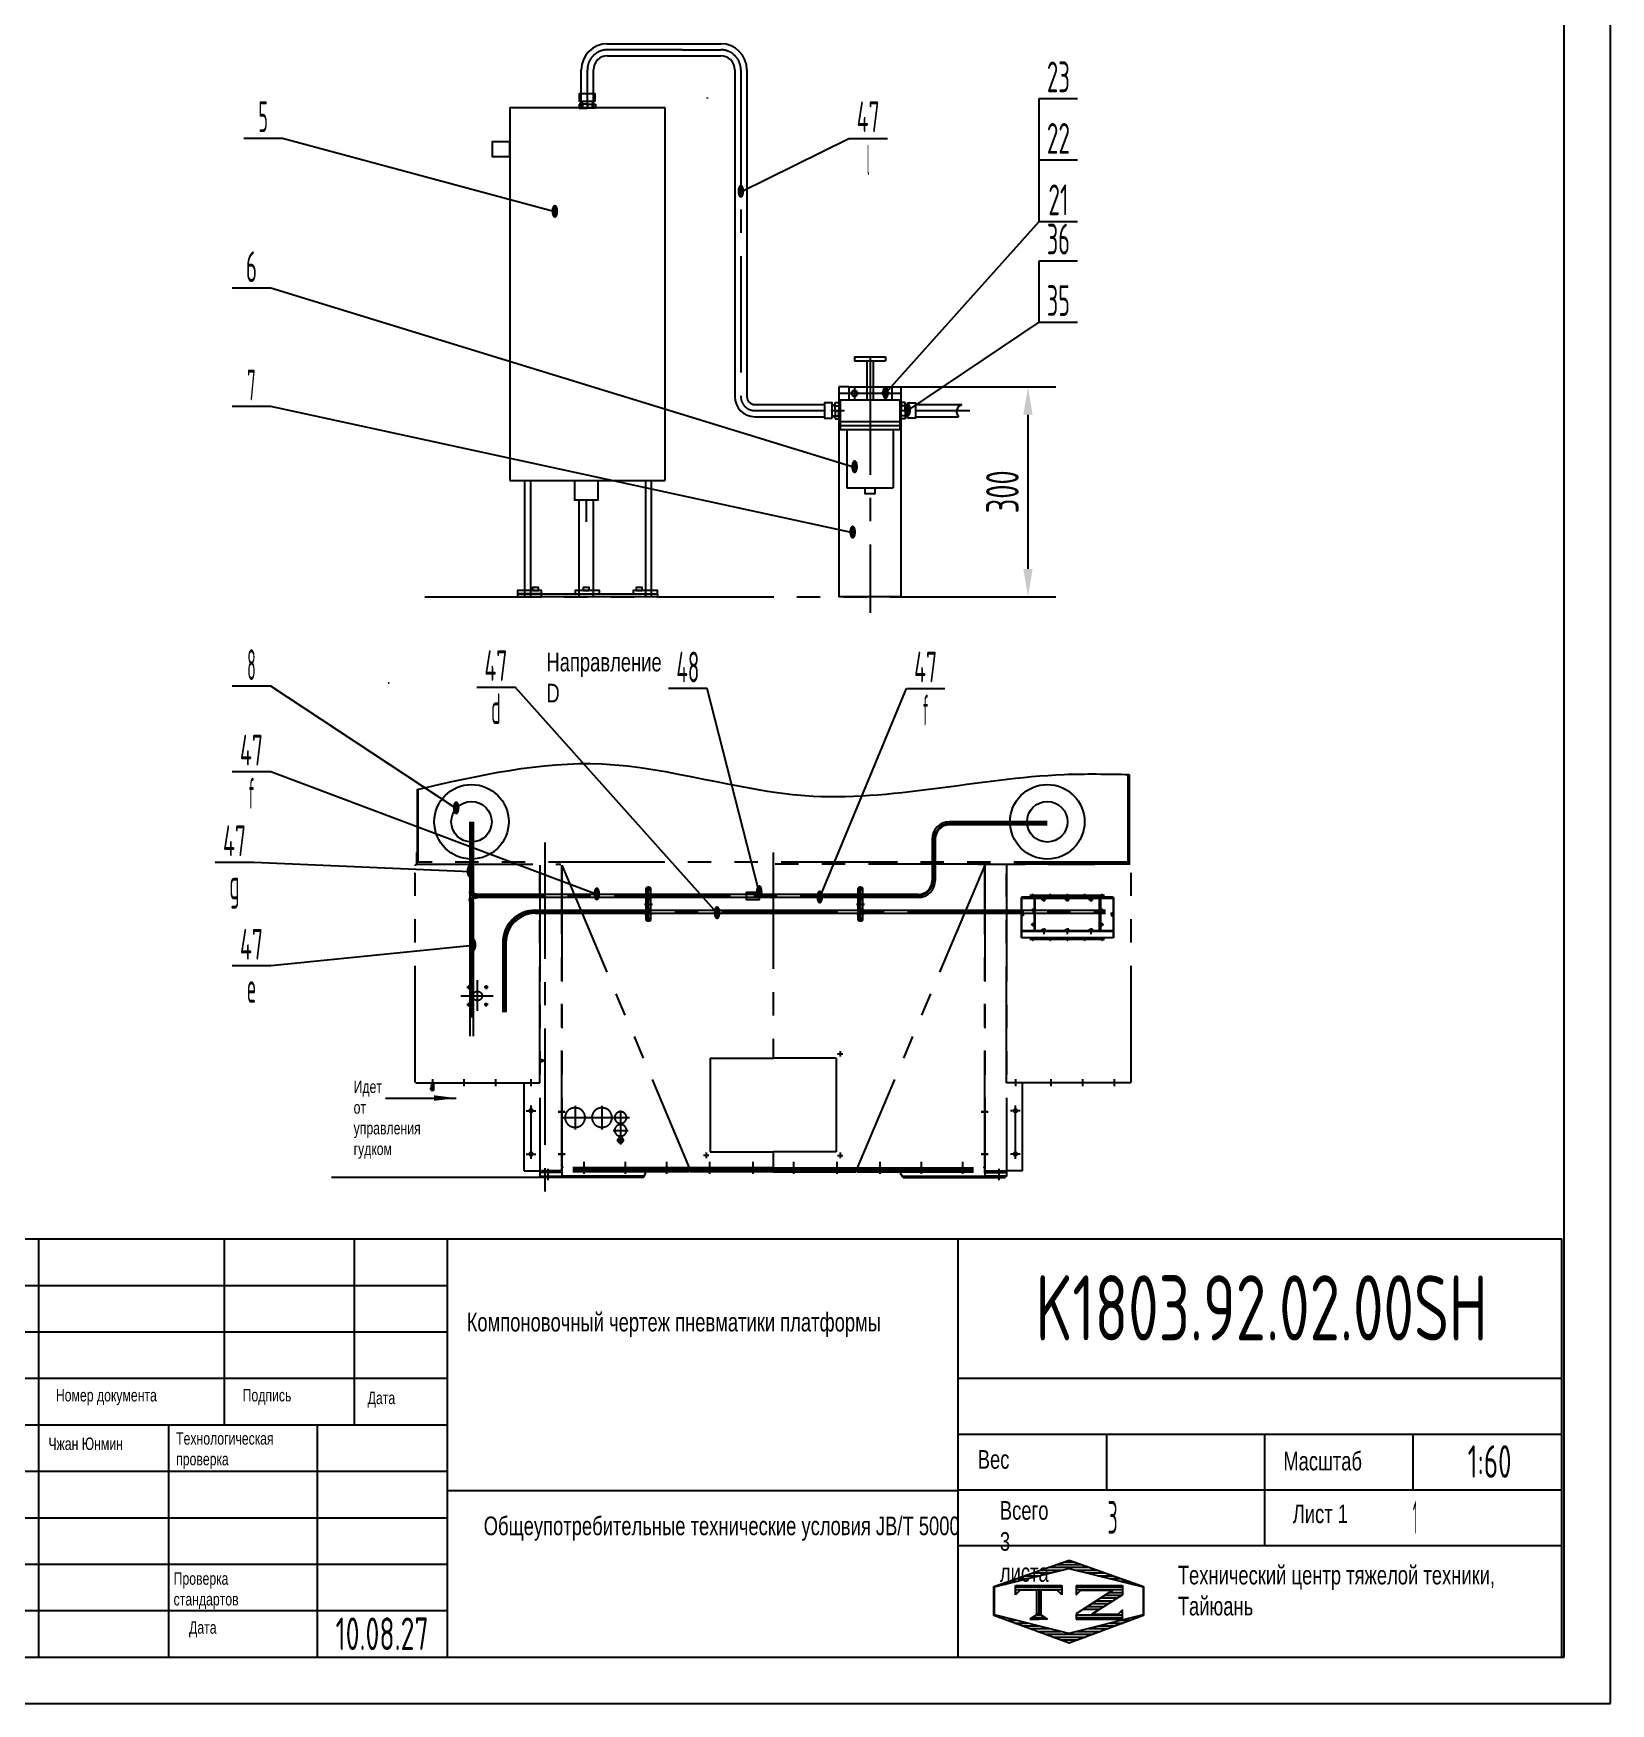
# Model space of a CAD drawing. Header units: millimetres. Extents: x 0 to 25200, y 0 to 17820.
# Drawn here: x 15032 to 25200, y 0 to 10763 of the extents above; entities that cross this region are included whole.
import ezdxf
from ezdxf.enums import TextEntityAlignment as Align

# ---------------------------------------------------------------- set-up
doc = ezdxf.new("R2010")
doc.units = ezdxf.units.MM
doc.header["$LTSCALE"] = 600
for name, pattern in [('F', [0.75, 0.5, -0.25]), ('G', [2, 1.25, -0.25, 0.25, -0.25]), ('K', [2.5, 1.25, -0.25, 0.25, -0.25, 0.25, -0.25])]:
    doc.linetypes.add(name, pattern=pattern)
for name, color, linetype in [('01', 7, 'Continuous'), ('02', 1, 'Continuous'), ('04', 2, 'F'), ('05', 4, 'G'), ('07', 6, 'K'), ('08', 1, 'Continuous'), ('11', 3, 'Continuous'), ('THICK', 7, 'Continuous')]:
    doc.layers.add(name, color=color, linetype=linetype)
doc.styles.get("Standard").update_dxf_attribs({"font": 'isocp', "width": 0.707, "bigfont": 'intecad.shx'})
doc.dimstyles.new('INTE', dxfattribs={"dimscale": 60, "dimtxt": 3.5, "dimasz": 3, "dimexe": 3, "dimexo": 0, "dimgap": 1, "dimtad": 1, "dimdsep": 46, "dimtxsty": 'Standard', "dimcen": 0, "dimclrd": 1, "dimclre": 1, "dimclrt": 3, "dimadec": 0, "dimazin": 0, "dimtfac": 1, "dimtmove": 0, "dimatfit": 0, "dimfxl": 1, "dimarcsym": 0})

# ---------------------------------------------------------------- blocks, each defined once
blk = doc.blocks.new('*U530')
at = {"layer": '01'}
for p, q in [((-11, 0), (-11, 10)), ((-11, 10), (0, 10)), ((-11, 6), (0, 6)), ((0, 10), (0, 0)), ((0, -10), (0, 0)), ((-11, 0), (-11, -10)), ((-11, -6), (0, -6)), ((-11, -10), (0, -10))]:
    blk.add_line(p, q, dxfattribs=at)
at = {"layer": '05'}
blk.add_line((-12, 0), (1, 0), dxfattribs=at)
blk = doc.blocks.new('*D548')
at = {"layer": '08', "color": 1, "lineweight": -2}
for p, q in [((20626, 8486), (21624, 8486)), ((21444, 8306), (21444, 7312)), ((20626, 7132), (21624, 7132))]:
    blk.add_line(p, q, dxfattribs=at)
at = {"layer": '08', "color": 1}
for points in [[(21414, 8306), (21474, 8306), (21444, 8486)], [(21414, 7312), (21474, 7312), (21444, 7132)]]:
    blk.add_solid(points, dxfattribs=at)
at = {"layer": 'Defpoints', "color": 0}
for p in [(20626, 8486), (20626, 7132), (21444, 7132)]:
    blk.add_point(p, dxfattribs=at)
at = {"layer": '08', "color": 3, "insert": (21279, 7809), "char_height": 210, "attachment_point": 5, "rotation": 90}
blk.add_mtext('300', dxfattribs=at)
blk = doc.blocks.new('*U589')
at = {"layer": '01'}
for points in [[(415, 5), (415, 292)], [(25, 5), (415, 5)]]:
    blk.add_lwpolyline(points, dxfattribs=at)
at = {"layer": '02'}
for points in [[(420, 0), (420, 297)], [(0, 0), (420, 0)]]:
    blk.add_lwpolyline(points, dxfattribs=at)
blk = doc.blocks.new('*X593')
at = {"color": 0}
for p, q in [((127.06, 7.8), (132.06, 7.8)), ((127.06, 7.5), (132.06, 7.5)), ((127.06, 7.2), (127.32, 7.2)), ((130.62, 7.2), (132.06, 7.2)), ((127.84, 5.4), (129.64, 5.4)), ((128.3, 5.7), (130.1, 5.7)), ((128.77, 6), (130.57, 6)), ((129.23, 6.3), (131.04, 6.3)), ((129.7, 6.6), (131.51, 6.6)), ((130.16, 6.9), (131.98, 6.9))]:
    blk.add_line(p, q, dxfattribs=at)
blk = doc.blocks.new('*X594')
at = {"color": 0}
for p, q in [((127.06, 4.8), (132.06, 4.8)), ((127.06, 4.5), (132.06, 4.5)), ((131.84, 5.1), (132.06, 5.1))]:
    blk.add_line(p, q, dxfattribs=at)
blk = doc.blocks.new('*X592')
at = {"color": 0}
for p, q in [((122.34, 4.5), (123.72, 4.5)), ((122.82, 4.8), (123.24, 4.8))]:
    blk.add_line(p, q, dxfattribs=at)
blk = doc.blocks.new('*X591')
at = {"color": 0}
for p, q in [((120.53, 7.8), (125.53, 7.8)), ((120.53, 7.5), (125.53, 7.5)), ((120.53, 7.2), (120.79, 7.2)), ((125.27, 7.2), (125.53, 7.2))]:
    blk.add_line(p, q, dxfattribs=at)
blk = doc.blocks.new('*X590')
at = {"color": 0}
for p, q in [((121.52, 9), (123.12, 9)), ((122.38, 9.3), (124.32, 9.3)), ((123.24, 9.6), (125.52, 9.6)), ((124.1, 9.9), (128.52, 9.9)), ((124.97, 10.2), (127.67, 10.2)), ((125.83, 10.5), (126.82, 10.5)), ((127.02, 9.6), (129.37, 9.6)), ((128.22, 9.3), (130.22, 9.3)), ((129.42, 9), (131.07, 9)), ((118.22, 7.8), (118.32, 7.8)), ((118.22, 7.5), (118.27, 7.5)), ((118.22, 7.2), (118.27, 7.2)), ((118.94, 8.1), (119.52, 8.1)), ((119.8, 8.4), (120.72, 8.4)), ((120.66, 8.7), (121.92, 8.7)), ((130.62, 8.7), (131.92, 8.7)), ((131.82, 8.4), (132.77, 8.4)), ((133.02, 8.1), (133.62, 8.1)), ((134.22, 7.8), (134.32, 7.8)), ((134.27, 7.5), (134.32, 7.5)), ((134.27, 7.2), (134.32, 7.2)), ((118.22, 6.9), (118.27, 6.9)), ((118.22, 6.6), (118.27, 6.6)), ((118.22, 6.3), (118.27, 6.3)), ((118.22, 6), (118.27, 6)), ((118.22, 5.7), (118.27, 5.7)), ((118.22, 5.4), (118.27, 5.4)), ((134.27, 6.9), (134.32, 6.9)), ((134.27, 6.6), (134.32, 6.6)), ((134.27, 6.3), (134.32, 6.3)), ((134.27, 6), (134.32, 6)), ((134.27, 5.7), (134.32, 5.7)), ((134.27, 5.4), (134.32, 5.4)), ((118.22, 5.1), (118.27, 5.1)), ((118.22, 4.8), (118.27, 4.8)), ((118.79, 4.5), (119.42, 4.5)), ((119.61, 4.2), (120.62, 4.2)), ((120.43, 3.9), (121.82, 3.9)), ((121.26, 3.6), (123.02, 3.6)), ((129.52, 3.6), (131.32, 3.6)), ((130.72, 3.9), (132.14, 3.9)), ((131.92, 4.2), (132.95, 4.2)), ((133.12, 4.5), (133.76, 4.5)), ((134.27, 5.1), (134.32, 5.1)), ((134.27, 4.8), (134.32, 4.8)), ((122.08, 3.3), (124.22, 3.3)), ((122.91, 3), (125.42, 3)), ((123.73, 2.7), (128.89, 2.7)), ((124.55, 2.4), (128.07, 2.4)), ((125.38, 2.1), (127.26, 2.1)), ((126.2, 1.8), (126.45, 1.8)), ((127.12, 3), (129.7, 3)), ((128.32, 3.3), (130.51, 3.3))]:
    blk.add_line(p, q, dxfattribs=at)

msp = doc.modelspace()

# ---------------------------------------------------------------- linework, layer by layer
for p, q in [((18640.61, 10325.122), (18640.52, 10310.15)), ((20181.85, 8294.373), (20196.822, 8294.462)), ((20669.282, 8294.373), (20654.31, 8294.462))]:
    msp.add_line(p, q)
at = {"layer": '01'}
for p, q in [((18732.781, 10696.758), (19216.996, 10696.57)), ((18732.781, 10618.261), (19216.996, 10618.074)), ((18103.532, 10286.545), (18103.532, 7881.709)), ((18103.532, 10286.545), (19103.532, 10286.545)), ((18550.624, 10307.006), (18550.624, 10281.406)), ((18603.344, 10307.006), (18550.624, 10307.006)), ((18550.624, 10281.406), (18603.344, 10281.406)), ((18566.223, 10325.122), (18566.223, 10307.006)), ((18571.344, 10307.006), (18571.344, 10281.406)), ((18603.344, 10307.006), (18656.064, 10307.006)), ((18656.064, 10281.406), (18603.344, 10281.406)), ((18635.344, 10307.006), (18635.344, 10281.406)), ((18656.064, 10307.006), (18656.064, 10281.406)), ((19103.532, 10286.545), (19103.532, 7881.709)), ((20325.566, 8679.639), (20525.566, 8679.639)), ((20325.566, 8679.639), (20325.566, 8653.839)), ((20325.566, 8653.839), (20525.566, 8653.839)), ((20405.566, 8653.839), (20405.566, 8401.9)), ((20425.566, 8653.839), (20425.566, 8401.9)), ((20445.566, 8653.839), (20445.566, 8401.9)), ((20525.566, 8679.639), (20525.566, 8653.839)), ((20225.566, 8485.899), (20225.566, 7131.639)), ((20289.539, 8485.899), (20225.566, 8485.899)), ((20233.566, 8401.9), (20617.566, 8401.9)), ((20233.566, 8401.9), (20233.566, 8209.778)), ((20289.539, 8485.899), (20566.391, 8485.899)), ((20289.539, 8485.899), (20289.539, 8401.9)), ((20566.391, 8485.899), (20625.566, 8485.899)), ((20566.391, 8485.899), (20566.391, 8401.9)), ((20617.566, 8401.9), (20617.566, 8209.778)), ((20625.566, 7131.639), (20625.566, 8485.899)), ((20261.257, 8331.639), (20173.614, 8331.639)), ((20181.85, 8368.759), (20199.966, 8368.759)), ((20199.966, 8331.639), (20199.966, 8384.359)), ((20199.966, 8384.359), (20225.566, 8384.359)), ((20199.966, 8363.639), (20225.566, 8363.639)), ((20199.966, 8331.639), (20199.966, 8278.919)), ((20199.966, 8299.639), (20225.566, 8299.639)), ((20225.566, 8384.359), (20225.566, 8331.639)), ((20225.566, 8278.919), (20225.566, 8331.639)), ((20651.166, 8384.359), (20625.566, 8384.359)), ((20625.566, 8384.359), (20625.566, 8331.639)), ((20651.166, 8363.639), (20625.566, 8363.639)), ((20625.566, 8278.919), (20625.566, 8331.639)), ((20651.166, 8299.639), (20625.566, 8299.639)), ((20651.166, 8331.639), (20651.166, 8384.359)), ((20669.282, 8368.759), (20651.166, 8368.759)), ((20651.166, 8331.639), (20651.166, 8278.919)), ((20199.966, 8278.919), (20225.566, 8278.919)), ((20233.566, 8261.377), (20617.566, 8261.377)), ((20233.566, 8235.577), (20617.566, 8235.577)), ((20233.566, 8209.778), (20617.566, 8209.778)), ((20276.417, 8209.778), (20276.417, 7834.75)), ((20574.714, 8209.778), (20574.714, 7834.75)), ((20651.166, 8278.919), (20625.566, 8278.919)), ((18103.532, 7881.709), (19103.532, 7881.709)), ((18198.376, 7881.709), (18198.376, 7131.639)), ((18235.825, 7881.709), (18235.825, 7131.639)), ((18977.334, 7881.709), (18977.334, 7131.639)), ((19014.783, 7881.709), (19014.783, 7131.639)), ((18549.295, 7755.749), (18549.295, 7131.639)), ((18640.143, 7755.749), (18640.143, 7131.639)), ((20276.417, 7834.75), (20574.714, 7834.75)), ((18152.027, 7152.541), (19055.293, 7152.541)), ((19055.293, 7131.639), (18152.027, 7131.639)), ((19055.293, 7152.541), (19055.293, 7131.639)), ((20625.566, 7131.639), (20225.566, 7131.639)), ((17846.496, 5682.581), (17846.496, 5242.688)), ((17856.496, 5682.581), (17856.496, 5204.609)), ((17866.496, 5682.581), (17866.496, 5242.688)), ((21568.501, 5682.581), (20936.342, 5682.581)), ((21568.501, 5662.581), (20936.342, 5662.581)), ((20826.342, 5572.581), (20826.342, 5304.609)), ((20846.342, 5572.581), (20846.342, 5304.609)), ((17843.996, 5230.947), (17843.996, 5220.947)), ((17868.996, 5220.947), (17843.996, 5220.947)), ((17868.996, 5188.051), (17843.996, 5188.051)), ((17843.996, 5178.051), (17843.996, 5188.051)), ((17845.803, 5240.947), (17845.803, 5230.947)), ((17867.19, 5240.947), (17845.803, 5240.947)), ((17845.803, 5168.051), (17845.803, 5178.051)), ((17845.892, 5220.947), (17845.892, 5188.051)), ((17846.496, 5166.324), (17846.496, 4300.952)), ((17851.791, 5230.947), (17851.791, 5220.947)), ((17851.791, 5178.051), (17851.791, 5188.051)), ((17856.496, 5203.635), (17883.496, 5203.635)), ((17861.202, 5230.947), (17861.202, 5220.947)), ((17861.202, 5178.051), (17861.202, 5188.051)), ((17864.793, 5213.016), (17864.793, 5220.947)), ((17868.996, 5213.016), (17864.793, 5213.016)), ((17864.793, 5196.397), (17864.793, 5188.051)), ((17868.996, 5196.397), (17864.793, 5196.397)), ((17866.496, 5166.324), (17866.496, 4300.952)), ((17867.19, 5240.947), (17867.19, 5230.947)), ((17867.19, 5168.051), (17867.19, 5178.051)), ((17868.996, 5230.947), (17868.996, 5220.947)), ((17868.996, 5213.727), (17868.996, 5195.655)), ((17875.549, 5213.727), (17868.996, 5213.727)), ((17868.996, 5195.655), (17875.549, 5195.655)), ((17868.996, 5178.051), (17868.996, 5188.051)), ((17885.549, 5216.135), (17875.549, 5216.135)), ((17885.549, 5208.341), (17875.549, 5208.341)), ((17885.549, 5198.93), (17875.549, 5198.93)), ((17885.549, 5191.135), (17875.549, 5191.135)), ((17895.549, 5214.329), (17885.549, 5214.329)), ((17895.549, 5192.942), (17885.549, 5192.942)), ((20736.342, 5213.635), (17892.081, 5213.635)), ((20736.342, 5193.635), (17892.081, 5193.635)), ((18057.543, 4902.803), (18057.543, 4455.845)), ((18077.543, 4902.803), (18077.543, 4455.845)), ((18307.111, 3389.609), (16953.813, 3389.609))]:
    msp.add_line(p, q, dxfattribs=at)
at = {"layer": '01', "color": 7, "linetype": 'Continuous'}
for p, q in [((19216.996, 10696.57), (19463.852, 10696.57)), ((19216.996, 10618.074), (19463.852, 10618.074)), ((18564.284, 10281.406), (18564.284, 10528.261)), ((18642.781, 10281.406), (18642.781, 10528.261)), ((19553.852, 10528.074), (19553.852, 8422.39)), ((19632.349, 10528.074), (19632.349, 8422.39)), ((19683.1, 8371.639), (20131.906, 8371.639)), ((19683.1, 8293.142), (20131.906, 8293.142)), ((19890.865, 8291.639), (20131.906, 8291.639)), ((19925.843, 8371.639), (20131.906, 8371.639)), ((20719.226, 8371.639), (21016.583, 8371.639)), ((20719.226, 8291.639), (20995.763, 8291.639)), ((17843.996, 5230.947), (17868.996, 5230.947)), ((17843.996, 5178.051), (17868.996, 5178.051)), ((17845.803, 5168.051), (17867.19, 5168.051)), ((17875.549, 5191.135), (17875.549, 5216.135)), ((17885.549, 5191.135), (17885.549, 5216.135)), ((17895.549, 5192.942), (17895.549, 5214.329)), ((18982.914, 5047.487), (18982.914, 5256.106)), ((19012.914, 5256.106), (18982.914, 5256.106)), ((18982.914, 5241.106), (18982.914, 5184.106)), ((19012.914, 5241.106), (18982.914, 5241.106)), ((18982.914, 5184.106), (19012.914, 5184.106)), ((18982.914, 5179.487), (18982.914, 5122.487)), ((19012.914, 5179.487), (18982.914, 5179.487)), ((18990.914, 5241.106), (18990.914, 5256.106)), ((18997.914, 5037.801), (18997.914, 5267.182)), ((19004.914, 5241.106), (19004.914, 5256.106)), ((19012.914, 5047.487), (19012.914, 5256.106)), ((19012.914, 5184.106), (19012.914, 5241.106)), ((19012.914, 5122.487), (19012.914, 5179.487)), ((20349.026, 5047.487), (20349.026, 5256.106)), ((20379.026, 5256.106), (20349.026, 5256.106)), ((20349.026, 5241.106), (20349.026, 5184.106)), ((20379.026, 5241.106), (20349.026, 5241.106)), ((20349.026, 5184.106), (20379.026, 5184.106)), ((20349.026, 5179.487), (20349.026, 5122.487)), ((20379.026, 5179.487), (20349.026, 5179.487)), ((20357.026, 5241.106), (20357.026, 5256.106)), ((20364.026, 5037.801), (20364.026, 5267.182)), ((20371.026, 5241.106), (20371.026, 5256.106)), ((20379.026, 5047.487), (20379.026, 5256.106)), ((20379.026, 5184.106), (20379.026, 5241.106)), ((20379.026, 5122.487), (20379.026, 5179.487)), ((18267.543, 5112.803), (21942.9, 5112.803)), ((18267.543, 5092.803), (21942.9, 5092.803)), ((18982.914, 5122.487), (19012.914, 5122.487)), ((18982.914, 5119.487), (18982.914, 5062.487)), ((19012.914, 5119.487), (18982.914, 5119.487)), ((18982.914, 5062.487), (19012.914, 5062.487)), ((18990.914, 5047.487), (18990.914, 5062.487)), ((19004.914, 5047.487), (19004.914, 5062.487)), ((19012.914, 5062.487), (19012.914, 5119.487)), ((20349.026, 5122.487), (20379.026, 5122.487)), ((20349.026, 5119.487), (20349.026, 5062.487)), ((20379.026, 5119.487), (20349.026, 5119.487)), ((20349.026, 5062.487), (20379.026, 5062.487)), ((20357.026, 5047.487), (20357.026, 5062.487)), ((20371.026, 5047.487), (20371.026, 5062.487)), ((20379.026, 5062.487), (20379.026, 5119.487)), ((18982.914, 5047.487), (19012.914, 5047.487)), ((20349.026, 5047.487), (20379.026, 5047.487))]:
    msp.add_line(p, q, dxfattribs=at)
at = {"layer": '01'}
for points in [[(18652.234, 10325.122), (18552.951, 10325.122), (18552.951, 10375.066), (18652.234, 10375.066)], [(18103.532, 10063.637), (17990.068, 10063.637), (17990.068, 9969.35), (18103.532, 9969.35)], [(20181.85, 8282.749), (20181.85, 8382.032), (20131.906, 8382.032), (20131.906, 8282.749)], [(20669.282, 8282.749), (20669.282, 8382.032), (20719.226, 8382.032), (20719.226, 8282.749)], [(18521.928, 7881.709), (18671.43, 7881.709), (18671.43, 7755.749), (18521.928, 7755.749)], [(20395.085, 7834.75), (20456.047, 7834.75), (20456.047, 7795.639), (20395.085, 7795.639)], [(18152.027, 7152.541), (18307.946, 7152.541), (18307.946, 7173.444), (18152.027, 7173.444)], [(18152.027, 7131.639), (18307.946, 7131.639), (18307.946, 7152.541), (18152.027, 7152.541)], [(18250.034, 7173.444), (18289.067, 7173.444), (18289.067, 7192.371), (18250.034, 7192.371)], [(18525.573, 7152.541), (18681.492, 7152.541), (18681.492, 7173.444), (18525.573, 7173.444)], [(18576.073, 7173.444), (18615.106, 7173.444), (18615.106, 7192.371), (18576.073, 7192.371)], [(18899.374, 7152.541), (19055.293, 7152.541), (19055.293, 7173.444), (18899.374, 7173.444)], [(18918.184, 7173.444), (18957.217, 7173.444), (18957.217, 7192.371), (18918.184, 7192.371)], [(19630.292, 5228.422), (19711.313, 5228.422), (19711.313, 5178.604), (19630.292, 5178.604)]]:
    msp.add_lwpolyline(points, close=True, dxfattribs=at)
for centre, radius in [((20325.566, 8443.639), 19), ((20525.566, 8443.639), 19), ((17856.496, 5682.581), 240.092), ((21568.501, 5682.581), 240.092), ((17856.496, 5682.581), 130.485), ((21568.501, 5682.581), 130.485)]:
    msp.add_circle(centre, radius, dxfattribs=at)
at = {"layer": '01', "color": 7, "linetype": 'Continuous'}
for centre, radius, start, end in [((18732.781, 10528.261), 168.497, 90, 180), ((19463.852, 10528.074), 168.497, 0, 90), ((18732.781, 10528.261), 90, 90, 180), ((19463.852, 10528.074), 90, 0, 90), ((19683.1, 8422.39), 129.248, 180, 270), ((19683.1, 8422.39), 50.752, 180, 270), ((18267.543, 4902.803), 210, 90, 180), ((18267.543, 4902.803), 190, 90, 180)]:
    msp.add_arc(centre, radius, start, end, dxfattribs=at)
at = {"layer": '01'}
for centre, radius, start, end in [((20936.342, 5572.581), 110, 90, 180), ((20936.342, 5572.581), 90, 90, 180), ((20736.342, 5304.609), 110, 270, 0), ((20736.342, 5304.609), 90, 270, 0)]:
    msp.add_arc(centre, radius, start, end, dxfattribs=at)
at = {"layer": '02'}
for p, q in [((21516.18, 9947.636), (21516.18, 10343.616)), ((21516.18, 10343.616), (21764.18, 10343.616)), ((16637.319, 10086.762), (16389.319, 10086.762)), ((18393.867, 9612.409), (16637.319, 10086.762)), ((19593.1, 9741.719), (20289.777, 10086.762)), ((20289.777, 10086.762), (20537.777, 10086.762)), ((21516.18, 9551.656), (21516.18, 9947.636)), ((21516.18, 9947.636), (21764.18, 9947.636)), ((20525.566, 8443.9), (21516.18, 9551.656)), ((21516.18, 9551.656), (21764.18, 9551.656)), ((21516.18, 8902.479), (21516.18, 9298.459)), ((21516.18, 9298.459), (21764.18, 9298.459)), ((16561.933, 9120.755), (16313.933, 9120.755)), ((20326.46, 7966.548), (16561.933, 9120.755)), ((20669.282, 8332.39), (21516.18, 8902.479)), ((21516.18, 8902.479), (21764.18, 8902.479)), ((16561.933, 8358.285), (16313.933, 8358.285)), ((20313.825, 7544.984), (16561.933, 8358.285)), ((18596.679, 7755.749), (18596.679, 7615.363)), ((16561.933, 6555.707), (16313.933, 6555.707)), ((17757.955, 5768.114), (16561.933, 6555.707)), ((17889.955, 6550.411), (18137.955, 6550.411)), ((19439.495, 5092.803), (18137.955, 6550.411)), ((19375.217, 6541.094), (19127.217, 6541.094)), ((19711.313, 5228.422), (19375.217, 6541.094)), ((20101.316, 5193.635), (20659.974, 6541.094)), ((20659.974, 6541.094), (20907.974, 6541.094)), ((16561.933, 6005.117), (16313.933, 6005.117)), ((18664.201, 5213.635), (16561.933, 6005.117)), ((16452.649, 5420.927), (16204.649, 5420.927)), ((17846.496, 5359.946), (16452.649, 5420.927)), ((17866.496, 4885.178), (16561.933, 4754.131)), ((16561.933, 4754.131), (16313.933, 4754.131)), ((17301.765, 3902.093), (17757.765, 3902.093))]:
    msp.add_line(p, q, dxfattribs=at)
at = {"layer": '02', "color": 1, "linetype": 'Continuous'}
for p, q in [((18570.285, 10325.122), (18570.198, 10310.569)), ((18636.09, 10325.122), (18636.001, 10310.177)), ((20181.85, 8364.698), (20196.403, 8364.785)), ((20181.85, 8298.893), (20196.795, 8298.982)), ((20669.282, 8298.893), (20654.337, 8298.982)), ((20669.282, 8364.698), (20654.728, 8364.785))]:
    msp.add_line(p, q, dxfattribs=at)
at = {"layer": '02'}
msp.add_lwpolyline([(17613.765, 3902.093, 36, 0, 0), (17757.765, 3902.093, 0, 0, 0)], format="xyseb", dxfattribs=at)
at = {"layer": '02', "color": 1, "linetype": 'Continuous'}
msp.add_arc((21035.312, 8324.055), 51.137, 111.4844438, 219.3400621, dxfattribs=at)
msp.add_spline([(17506.111, 5890.58), (18698.814, 6055.314), (20008.174, 5851.819), (21676.395, 5987.482), (22097.111, 5987.482)], degree=3, dxfattribs=at)
at = {"layer": '04', "color": 2, "linetype": 'F'}
for p, q in [((21124.772, 5410.018), (21944.772, 5410.018)), ((18309.772, 4148.618), (18299.757, 4148.618)), ((18299.757, 4148.618), (18299.757, 4141.118)), ((18299.757, 4141.118), (18309.772, 4141.118)), ((18309.772, 4141.118), (18300.572, 4141.118)), ((18300.572, 4141.118), (18300.572, 4138.018)), ((18300.572, 4138.018), (18309.772, 4138.018)), ((18303.772, 4141.118), (18303.772, 4148.618)), ((18303.772, 4141.118), (18303.772, 4138.018)), ((18309.772, 4141.118), (18307.982, 4138.018)), ((18309.772, 4148.618), (18319.787, 4148.618)), ((18309.772, 4143.215), (18309.772, 4135.923)), ((18309.772, 4141.118), (18318.972, 4141.118)), ((18309.772, 4138.018), (18311.562, 4141.118)), ((18319.787, 4141.118), (18309.772, 4141.118)), ((18318.972, 4138.018), (18309.772, 4138.018)), ((18315.772, 4141.118), (18315.772, 4148.618)), ((18315.772, 4141.118), (18315.772, 4138.018)), ((18318.972, 4141.118), (18318.972, 4138.018)), ((18319.787, 4148.618), (18319.787, 4141.118))]:
    msp.add_line(p, q, dxfattribs=at)
at = {"layer": '05', "color": 4, "linetype": 'G'}
for p, q in [((19216.996, 10657.322), (18727.75, 10657.412)), ((19216.996, 10657.322), (19463.852, 10657.322)), ((18603.532, 10281.406), (18603.532, 10528.261)), ((19593.1, 10528.074), (19593.1, 8422.39)), ((20425.566, 8669.353), (20425.566, 7029.395)), ((20233.566, 8443.639), (20617.566, 8443.639)), ((20325.566, 8485.899), (20325.566, 8401.9)), ((20525.566, 8485.899), (20525.566, 8401.9)), ((19683.1, 8332.39), (20131.906, 8332.39)), ((20719.226, 8332.39), (21069.8, 8332.39)), ((17856.496, 5682.581), (17856.496, 5204.609)), ((21568.501, 5672.581), (20946.342, 5672.581)), ((18329.696, 5549.99), (18328.26, 3258.577)), ((20836.342, 5562.581), (20836.342, 5314.609)), ((17856.496, 5170.721), (17856.496, 4300.952)), ((20726.342, 5203.635), (17891.443, 5203.635)), ((18972.016, 5212.606), (19024.377, 5212.606)), ((20338.128, 5212.606), (20390.489, 5212.606)), ((18267.543, 5102.803), (21942.9, 5102.803)), ((18972.016, 5150.987), (19024.377, 5150.987)), ((18972.016, 5090.987), (19024.377, 5090.987)), ((20338.128, 5150.987), (20390.489, 5150.987)), ((20338.128, 5090.987), (20390.489, 5090.987)), ((18067.543, 4902.803), (18067.543, 4455.845))]:
    msp.add_line(p, q, dxfattribs=at)
at = {"layer": '05'}
for p, q in [((18603.344, 10310.371), (18603.344, 10278.04)), ((20196.6, 8331.639), (20228.931, 8331.639)), ((20654.531, 8331.639), (20622.2, 8331.639))]:
    msp.add_line(p, q, dxfattribs=at)
at = {"layer": '05', "color": 4, "linetype": 'G'}
for centre, radius, start, end in [((18732.781, 10528.261), 129.248, 90, 180), ((19463.852, 10528.074), 129.248, 0, 90), ((19683.1, 8422.39), 90, 180, 270), ((20946.342, 5562.581), 110, 90, 180), ((20726.342, 5314.609), 110, 270, 0), ((18267.543, 4902.803), 200, 90, 180)]:
    msp.add_arc(centre, radius, start, end, dxfattribs=at)
at = {"layer": '07', "color": 6, "linetype": 'K'}
for p, q in [((19375.912, 10349.551), (19375.912, 10343.551)), ((17554.695, 7131.639), (20861.974, 7131.639)), ((17318.266, 6578.187), (17324.766, 6578.187)), ((22090.611, 5421.609), (22090.611, 5987.611)), ((22097.111, 5987.482), (22097.111, 5427.609)), ((17506.111, 5890.58), (17506.111, 5427.609)), ((17512.611, 5421.609), (17512.611, 5890.58)), ((17493.111, 4004.609), (17493.111, 5398.609)), ((17501.111, 5484.609), (17501.111, 5408.609)), ((22102.111, 5421.609), (17501.111, 5421.609)), ((17501.111, 5408.609), (18433.111, 5408.609)), ((18297.111, 3999.609), (18297.111, 5408.609)), ((18297.111, 5403.609), (18297.111, 3437.609)), ((18438.111, 5403.609), (18438.111, 3432.609)), ((18438.12, 3458.609), (18438.12, 5403.609)), ((18438.12, 5403.609), (19260.12, 3453.609)), ((19801.62, 5484.609), (19801.62, 4155.472)), ((19801.62, 5484.609), (19801.62, 4155.472)), ((21165.12, 5408.609), (19801.62, 5408.609)), ((21165.12, 5403.609), (20343.12, 3453.609)), ((21165.111, 5403.609), (21165.111, 3432.609)), ((21165.12, 3458.609), (21165.12, 5403.609)), ((22102.111, 5408.609), (21170.111, 5408.609)), ((21306.111, 3999.609), (21306.111, 5408.609)), ((21306.111, 5403.609), (21306.111, 3437.609)), ((22110.111, 4004.609), (22110.111, 5398.609)), ((21399.111, 5193.058), (21399.111, 4935.384)), ((21402.611, 5193.058), (21399.111, 5193.058)), ((21992.611, 5196.523), (21402.611, 5196.523)), ((21402.611, 5196.523), (21402.611, 4935.384)), ((21992.611, 5191.276), (21402.611, 5191.276)), ((21992.611, 5187.788), (21402.611, 5187.788)), ((21937.671, 5207.814), (21455.811, 5207.814)), ((21481.611, 5207.814), (21465.611, 5207.814)), ((21473.611, 5215.814), (21473.611, 5199.814)), ((21483.111, 5198.132), (21483.111, 4975.485)), ((21489.611, 4978.973), (21489.611, 5187.788)), ((21545.611, 5205.552), (21545.611, 5169.728)), ((21594.611, 5207.814), (21578.611, 5207.814)), ((21586.611, 5215.814), (21586.611, 5199.814)), ((21705.611, 5207.814), (21689.611, 5207.814)), ((21697.611, 5215.814), (21697.611, 5199.814)), ((21697.611, 5205.552), (21697.611, 5169.728)), ((21816.611, 5207.814), (21800.611, 5207.814)), ((21808.611, 5215.814), (21808.611, 5199.814)), ((21849.611, 5205.552), (21849.611, 5169.728)), ((21905.611, 4978.973), (21905.611, 5187.788)), ((21912.111, 5198.132), (21912.111, 4975.485)), ((21929.611, 5207.814), (21913.611, 5207.814)), ((21921.611, 5215.814), (21921.611, 5199.814)), ((21992.611, 5196.523), (21992.611, 4935.384)), ((21996.111, 5193.058), (21992.611, 5193.058)), ((21996.111, 5193.058), (21996.111, 4935.384)), ((21481.611, 5112.314), (21465.611, 5112.314)), ((21473.611, 5120.314), (21473.611, 5104.314)), ((21913.611, 5112.314), (21929.611, 5112.314)), ((21921.611, 5120.314), (21921.611, 5104.314)), ((21992.611, 4978.973), (21402.611, 4978.973)), ((21992.611, 4975.485), (21402.611, 4975.485)), ((21481.611, 5020.108), (21465.611, 5020.108)), ((21473.611, 5028.108), (21473.611, 5012.108)), ((21545.611, 4993.313), (21545.611, 4957.489)), ((21697.611, 4993.313), (21697.611, 4957.489)), ((21849.611, 4993.313), (21849.611, 4957.489)), ((21913.611, 5020.108), (21929.611, 5020.108)), ((21921.611, 5028.108), (21921.611, 5012.108)), ((21992.611, 4935.384), (21402.611, 4935.384)), ((21937.671, 4924.608), (21455.811, 4924.608)), ((21481.611, 4924.608), (21465.611, 4924.608)), ((21473.611, 4932.608), (21473.611, 4916.608)), ((21594.611, 4924.608), (21578.611, 4924.608)), ((21586.611, 4932.608), (21586.611, 4916.608)), ((21705.611, 4924.608), (21689.611, 4924.608)), ((21697.611, 4932.608), (21697.611, 4916.608)), ((21816.611, 4924.608), (21800.611, 4924.608)), ((21808.611, 4932.608), (21808.611, 4916.608)), ((21929.611, 4924.608), (21913.611, 4924.608)), ((21921.611, 4932.608), (21921.611, 4916.608)), ((17839.111, 4628.682), (17839.111, 4604.067)), ((17895.111, 4463.616), (17895.111, 4662.391)), ((17895.111, 4463.616), (17895.111, 4662.391)), ((17951.111, 4628.682), (17951.111, 4604.067)), ((17788.375, 4560.375), (17996.745, 4560.375)), ((17826.804, 4616.375), (17851.418, 4616.375)), ((17963.418, 4616.375), (17938.804, 4616.375)), ((17826.804, 4504.375), (17851.418, 4504.375)), ((17839.111, 4492.067), (17839.111, 4516.682)), ((17963.418, 4504.375), (17938.804, 4504.375)), ((17951.111, 4492.067), (17951.111, 4516.682)), ((20233.62, 4204.886), (20233.62, 4169.908)), ((19395.12, 4159.013), (19395.12, 3554.664)), ((19395.12, 4159.013), (19801.62, 4159.013)), ((19395.12, 4158.334), (19801.62, 4158.334)), ((20208.12, 4159.013), (19801.62, 4159.013)), ((20208.12, 4158.334), (19801.62, 4158.334)), ((20208.12, 4159.013), (20208.12, 3554.664)), ((20216.131, 4187.397), (20251.11, 4187.397)), ((17498.111, 4004.609), (17493.111, 4004.609)), ((17498.111, 3999.609), (17498.111, 4004.609)), ((17498.111, 3999.609), (18297.111, 3999.609)), ((17598.511, 3999.609), (17598.511, 3967.609)), ((17604.511, 4020.774), (17604.511, 3946.66)), ((17604.611, 4023.086), (17604.611, 3979.764)), ((17610.511, 3999.609), (17610.511, 3950.209)), ((17807.811, 4023.086), (17807.811, 3979.764)), ((18011.011, 4023.086), (18011.011, 3979.764)), ((18195.111, 3432.609), (18195.111, 3999.609)), ((18195.111, 3999.609), (18297.111, 3999.609)), ((18239.611, 4023.086), (18239.611, 3979.764)), ((22105.111, 3999.609), (21306.111, 3999.609)), ((21408.111, 3999.609), (21306.111, 3999.609)), ((21363.611, 4023.086), (21363.611, 3979.764)), ((21408.111, 3432.609), (21408.111, 3999.609)), ((21592.211, 4023.086), (21592.211, 3979.764)), ((21795.411, 4023.086), (21795.411, 3979.764)), ((21998.611, 4023.086), (21998.611, 3979.764)), ((22105.111, 3999.609), (22105.111, 4004.609)), ((22105.111, 4004.609), (22110.111, 4004.609)), ((17594.496, 3956.809), (17594.496, 3967.609)), ((17594.496, 3967.609), (17604.511, 3967.609)), ((17604.511, 3956.809), (17594.496, 3956.809)), ((17598.511, 3980.21), (17604.511, 3980.21)), ((17598.511, 3956.809), (17598.511, 3967.609)), ((17598.511, 3956.809), (17598.511, 3950.209)), ((17598.511, 3950.209), (17604.511, 3950.209)), ((17599.711, 3967.609), (17599.711, 3980.21)), ((17599.711, 3950.209), (17599.711, 3956.809)), ((17610.511, 3980.21), (17604.511, 3980.21)), ((17604.511, 3955.757), (17604.511, 3968.661)), ((17614.526, 3967.609), (17604.511, 3967.609)), ((17604.511, 3956.809), (17614.526, 3956.809)), ((17610.511, 3950.209), (17604.511, 3950.209)), ((17609.311, 3967.609), (17609.311, 3980.21)), ((17609.311, 3950.209), (17609.311, 3956.809)), ((17610.511, 3956.809), (17610.511, 3967.609)), ((17614.526, 3956.809), (17614.526, 3967.609)), ((18208.868, 3820.609), (18271.92, 3820.609)), ((18235.111, 3828.609), (18240.111, 3828.609)), ((18235.111, 3812.609), (18240.111, 3812.609)), ((18240.111, 3510.039), (18240.111, 3854.466)), ((18245.111, 3828.609), (18240.111, 3828.609)), ((18245.111, 3812.609), (18240.111, 3812.609)), ((18460.843, 3812.609), (18415.082, 3812.609)), ((18415.231, 3812.609), (18460.991, 3812.609)), ((18445.921, 3776.609), (18874.277, 3776.609)), ((18521.37, 3838.609), (18526.87, 3838.609)), ((18524.12, 3851.657), (18524.12, 3699.175)), ((18694.87, 3838.609), (18700.37, 3838.609)), ((18697.62, 3851.657), (18697.62, 3699.175)), ((18815.87, 3813.109), (18819.37, 3813.109)), ((18817.62, 3821.796), (18817.62, 3602.604)), ((21187.991, 3812.609), (21142.231, 3812.609)), ((21142.398, 3812.609), (21188.159, 3812.609)), ((21394.354, 3820.609), (21331.302, 3820.609)), ((21358.111, 3828.609), (21363.111, 3828.609)), ((21358.111, 3812.609), (21363.111, 3812.609)), ((21363.111, 3510.039), (21363.111, 3854.466)), ((21368.111, 3828.609), (21363.111, 3828.609)), ((21368.111, 3812.609), (21363.111, 3812.609)), ((18521.37, 3714.609), (18526.87, 3714.609)), ((18694.87, 3714.609), (18700.37, 3714.609)), ((18770.497, 3694.109), (18866.72, 3694.109)), ((18815.87, 3740.109), (18819.37, 3740.109)), ((18815.87, 3730.609), (18819.37, 3730.609)), ((18793.667, 3630.609), (18840.923, 3630.609)), ((18815.87, 3657.609), (18819.37, 3657.609)), ((18815.87, 3647.109), (18819.37, 3647.109)), ((18815.87, 3614.109), (18819.37, 3614.109)), ((19395.12, 3554.664), (19801.62, 3554.664)), ((19801.62, 3554.981), (19801.62, 3450.609)), ((19801.62, 3554.981), (19801.62, 3450.609)), ((19801.62, 3554.981), (19801.62, 3450.609)), ((19801.62, 3554.981), (19801.62, 3450.609)), ((20208.12, 3554.664), (19801.62, 3554.664)), ((18208.868, 3541.609), (18271.92, 3541.609)), ((18235.111, 3549.609), (18240.111, 3549.609)), ((18235.111, 3533.609), (18240.111, 3533.609)), ((18245.111, 3549.609), (18240.111, 3549.609)), ((18245.111, 3533.609), (18240.111, 3533.609)), ((18348.111, 3445.355), (18348.111, 3372.849)), ((18460.843, 3539.609), (18415.082, 3539.609)), ((18415.231, 3539.609), (18460.991, 3539.609)), ((18443.12, 3458.609), (18438.12, 3458.609)), ((19260.12, 3453.609), (18438.12, 3453.609)), ((18438.12, 3427.609), (18438.12, 3453.609)), ((19260.12, 3450.609), (18438.12, 3450.609)), ((19260.12, 3447.609), (18438.12, 3447.609)), ((18443.12, 3458.609), (18443.12, 3453.609)), ((18581.418, 3490.402), (18581.418, 3413.96)), ((18847.769, 3490.402), (18847.769, 3413.96)), ((19114.12, 3490.402), (19114.12, 3413.96)), ((19801.62, 3453.609), (19260.12, 3453.609)), ((19260.12, 3453.609), (19260.12, 3427.609)), ((19266.12, 3427.609), (19266.12, 3453.609)), ((19801.62, 3450.609), (19266.12, 3450.609)), ((19801.62, 3447.609), (19266.12, 3447.609)), ((19387.11, 3533.016), (19352.131, 3533.016)), ((19369.62, 3550.505), (19369.62, 3515.526)), ((19390.62, 3490.402), (19390.62, 3413.96)), ((19670.62, 3490.402), (19670.62, 3413.96)), ((19801.62, 3453.609), (20343.12, 3453.609)), ((19801.62, 3450.609), (20337.12, 3450.609)), ((19801.62, 3447.609), (20337.12, 3447.609)), ((19932.62, 3490.402), (19932.62, 3413.96)), ((20212.62, 3490.402), (20212.62, 3413.96)), ((20216.131, 3533.016), (20251.11, 3533.016)), ((20233.62, 3550.505), (20233.62, 3515.526)), ((20337.12, 3427.609), (20337.12, 3453.609)), ((20343.12, 3453.609), (21165.12, 3453.609)), ((20343.12, 3453.609), (20343.12, 3427.609)), ((20343.12, 3450.609), (21165.12, 3450.609)), ((20343.12, 3447.609), (21165.12, 3447.609)), ((20489.12, 3490.402), (20489.12, 3413.96)), ((20755.472, 3490.402), (20755.472, 3413.96)), ((21021.823, 3490.402), (21021.823, 3413.96)), ((21187.991, 3539.609), (21142.231, 3539.609)), ((21142.398, 3539.609), (21188.159, 3539.609)), ((21160.12, 3458.609), (21160.12, 3453.609)), ((21160.12, 3458.609), (21165.12, 3458.609)), ((21165.12, 3427.609), (21165.12, 3453.609)), ((21255.111, 3445.355), (21255.111, 3372.849)), ((21394.354, 3541.609), (21331.302, 3541.609)), ((21358.111, 3549.609), (21363.111, 3549.609)), ((21358.111, 3533.609), (21363.111, 3533.609)), ((21368.111, 3549.609), (21363.111, 3549.609)), ((21368.111, 3533.609), (21363.111, 3533.609)), ((18195.111, 3432.609), (18297.111, 3432.609)), ((18298.451, 3432.609), (18297.111, 3432.609)), ((18297.111, 3427.609), (18433.111, 3427.609)), ((18297.111, 3427.609), (18297.111, 3421.609)), ((18297.111, 3424.609), (18433.111, 3424.609)), ((18438.111, 3421.609), (18297.111, 3421.609)), ((18297.111, 3421.609), (18297.111, 3399.609)), ((18297.111, 3399.609), (18438.111, 3399.609)), ((18297.111, 3399.609), (18307.111, 3389.609)), ((18438.111, 3432.609), (18307.111, 3432.609)), ((18438.111, 3389.609), (18307.111, 3389.609)), ((18433.111, 3427.609), (18433.111, 3432.609)), ((18433.111, 3427.609), (18433.111, 3421.609)), ((18438.111, 3421.609), (18438.111, 3389.609)), ((19260.12, 3437.609), (18438.12, 3437.609)), ((19260.12, 3427.609), (18438.12, 3427.609)), ((18443.12, 3427.609), (18438.12, 3422.609)), ((18438.12, 3422.609), (18438.12, 3389.609)), ((18969.46, 3399.609), (18438.12, 3399.609)), ((18963.687, 3389.609), (18438.12, 3389.609)), ((18963.687, 3389.609), (18978.121, 3414.609)), ((18978.121, 3422.609), (18973.121, 3427.609)), ((18978.121, 3414.609), (18978.121, 3422.609)), ((19801.62, 3437.609), (19266.12, 3437.609)), ((19801.62, 3427.609), (19266.12, 3427.609)), ((19801.62, 3437.609), (20337.12, 3437.609)), ((19801.62, 3427.609), (20337.12, 3427.609)), ((20343.12, 3437.609), (21165.12, 3437.609)), ((20343.12, 3427.609), (21165.12, 3427.609)), ((20625.12, 3422.609), (20630.12, 3427.609)), ((20625.12, 3414.609), (20625.12, 3422.609)), ((20639.554, 3389.609), (20625.12, 3414.609)), ((20633.781, 3399.609), (21165.12, 3399.609)), ((20639.554, 3389.609), (21165.12, 3389.609)), ((21160.12, 3427.609), (21165.12, 3422.609)), ((21165.111, 3432.609), (21296.111, 3432.609)), ((21165.111, 3421.609), (21306.111, 3421.609)), ((21165.111, 3421.609), (21165.111, 3389.609)), ((21306.111, 3399.609), (21165.111, 3399.609)), ((21165.111, 3389.609), (21296.111, 3389.609)), ((21165.12, 3422.609), (21165.12, 3389.609)), ((21170.111, 3427.609), (21170.111, 3432.609)), ((21306.111, 3427.609), (21170.111, 3427.609)), ((21170.111, 3427.609), (21170.111, 3421.609)), ((21306.111, 3424.609), (21170.111, 3424.609)), ((21306.111, 3399.609), (21296.111, 3389.609)), ((21304.771, 3432.609), (21306.111, 3432.609)), ((21408.111, 3432.609), (21306.111, 3432.609)), ((21306.111, 3427.609), (21306.111, 3421.609)), ((21306.111, 3421.609), (21306.111, 3399.609))]:
    msp.add_line(p, q, dxfattribs=at)
for centre, radius in [((21473.611, 5207.814), 4), ((21586.611, 5207.814), 4), ((21697.611, 5207.814), 4), ((21808.611, 5207.814), 4), ((21921.611, 5207.814), 4), ((21473.611, 5112.314), 4), ((21921.611, 5112.314), 4), ((21473.611, 5020.108), 4), ((21921.611, 5020.108), 4), ((21473.611, 4924.608), 4), ((21586.611, 4924.608), 4), ((21697.611, 4924.608), 4), ((21808.611, 4924.608), 4), ((21921.611, 4924.608), 4), ((17839.111, 4616.375), 6), ((17895.111, 4560.375), 30), ((17951.111, 4616.375), 6), ((17839.111, 4504.375), 6), ((17951.111, 4504.375), 6)]:
    msp.add_circle(centre, radius, dxfattribs=at)
for centre, radius, start, end in [((17503.111, 5398.609), 10, 90, 180), ((21473.611, 5207.814), 5, 260, 170), ((21586.611, 5207.814), 5, 260, 170), ((21697.611, 5207.814), 5, 260, 170), ((21808.611, 5207.814), 5, 260, 170), ((21921.611, 5207.814), 5, 260, 170), ((21473.611, 5112.314), 5, 260, 170), ((21921.611, 5112.314), 5, 10, 280), ((21473.611, 5020.108), 5, 260, 170), ((21921.611, 5020.108), 5, 10, 280), ((21473.611, 4924.608), 5, 260, 170), ((21586.611, 4924.608), 5, 260, 170), ((21697.611, 4924.608), 5, 260, 170), ((21808.611, 4924.608), 5, 260, 170), ((21921.611, 4924.608), 5, 260, 170), ((18235.111, 3820.609), 8, 90, 270), ((18245.111, 3820.609), 8, 270, 90), ((18521.37, 3776.609), 62, 90, 270), ((18526.87, 3776.609), 62, 270, 90), ((18694.87, 3776.609), 62, 90, 270), ((18700.37, 3776.609), 62, 270, 90), ((18815.87, 3776.609), 36.5, 90, 270), ((18819.37, 3776.609), 36.5, 270, 90), ((21358.111, 3820.609), 8, 90, 270), ((21368.111, 3820.609), 8, 270, 90), ((18815.87, 3694.109), 36.5, 90, 270), ((18819.37, 3694.109), 36.5, 270, 90), ((18815.87, 3630.609), 16.5, 90, 270), ((18819.37, 3630.609), 16.5, 270, 90), ((18235.111, 3541.609), 8, 90, 270), ((18245.111, 3541.609), 8, 270, 90), ((21358.111, 3541.609), 8, 90, 270), ((21368.111, 3541.609), 8, 270, 90), ((18307.111, 3437.609), 10, 180, 270), ((21296.111, 3437.609), 10, 270, 0)]:
    msp.add_arc(centre, radius, start, end, dxfattribs=at)
at = {"layer": 'THICK'}
for p, q in [((14108.491, 2994.384), (24886.027, 2994.384)), ((15066.495, 300), (15066.495, 2994.384)), ((16263.999, 1796.88), (16263.999, 2994.384)), ((17102.251, 1796.88), (17102.251, 2994.384)), ((17701.003, 300), (17701.003, 2994.384)), ((20994.139, 300), (20994.139, 2994.384)), ((24886.027, 300), (24886.027, 2994.384)), ((14108.491, 2096.256), (17701.003, 2096.256)), ((20994.139, 2096.256), (24886.027, 2096.256)), ((14108.491, 1796.88), (17701.003, 1796.88)), ((15904.747, 300), (15904.747, 1796.88)), ((16862.751, 300), (16862.751, 1796.88)), ((20994.139, 1737.005), (24886.027, 1737.005)), ((21952.143, 1377.754), (21952.143, 1737.005)), ((22970.021, 1018.502), (22970.021, 1737.005)), ((23928.024, 1377.754), (23928.024, 1737.005)), ((17701.003, 1372.563), (20994.139, 1372.563)), ((20994.139, 1377.754), (24886.027, 1377.754)), ((20994.139, 1018.502), (24886.027, 1018.502)), ((14108.491, 300), (24886.027, 300))]:
    msp.add_line(p, q, dxfattribs=at)
at = {"layer": 'THICK', "color": 3}
for p, q in [((14108.491, 2695.008), (17701.003, 2695.008)), ((14108.491, 2395.632), (17701.003, 2395.632)), ((14108.491, 1497.504), (17701.003, 1497.504)), ((14108.491, 1198.128), (17701.003, 1198.128)), ((14108.491, 898.752), (17701.003, 898.752)), ((21224.783, 755.416), (21710.074, 924.442)), ((21227.934, 751.609), (21706.936, 871.36)), ((21706.936, 871.36), (22185.938, 751.609)), ((21710.074, 924.442), (22189.063, 755.416)), ((21224.783, 567.182), (21224.783, 755.416)), ((21363.192, 701.123), (21363.192, 760.998)), ((21363.192, 760.998), (21662.568, 760.998)), ((21662.568, 760.998), (21662.568, 701.123)), ((21754.241, 760.998), (21754.241, 701.123)), ((21754.241, 760.998), (22053.617, 760.998)), ((22053.617, 760.998), (22053.617, 701.123)), ((22189.063, 755.416), (22189.063, 567.182)), ((21227.934, 571.984), (21227.934, 751.609)), ((21393.129, 731.061), (21363.192, 701.123)), ((21632.63, 731.061), (21393.129, 731.061)), ((21499.778, 731.346), (21499.778, 567.122)), ((21512.875, 731.346), (21512.875, 567.122)), ((21527.844, 731.346), (21527.844, 567.122)), ((21662.568, 701.123), (21632.63, 731.061)), ((21754.241, 701.123), (21784.178, 731.061)), ((21989.993, 731.061), (21754.241, 578.526)), ((21784.178, 731.061), (21989.993, 731.061)), ((22053.609, 701.695), (21900.234, 603.535)), ((22185.938, 751.609), (22185.938, 571.984)), ((14108.491, 599.376), (17701.003, 599.376)), ((21710.074, 390.472), (21224.783, 567.182)), ((21706.936, 452.233), (21227.934, 571.984)), ((21512.875, 580.807), (21454.873, 544.313)), ((21454.873, 544.313), (21512.875, 544.313)), ((21512.875, 580.807), (21570.878, 544.313)), ((21570.878, 544.313), (21512.875, 544.313)), ((22185.938, 571.984), (21706.936, 452.233)), ((22189.063, 567.182), (21710.074, 390.472)), ((21754.241, 578.526), (21754.241, 544.313)), ((21754.241, 544.313), (22053.609, 544.313)), ((21900.234, 603.535), (21854.477, 574.25)), ((22023.671, 574.25), (21854.477, 574.25)), ((22053.609, 604.188), (22023.671, 574.25)), ((22053.609, 544.313), (22053.609, 604.188))]:
    msp.add_line(p, q, dxfattribs=at)

# ---------------------------------------------------------------- block references
at = {"layer": '01', "xscale": 60, "yscale": 60, "zscale": 60}
msp.add_blockref('*U589', (0, 0), dxfattribs=at)
at = {"layer": '07', "color": 6, "linetype": 'K'}
for p, rotation in [((21545.611, 5187.788), 90), ((21697.611, 5187.788), 90), ((21849.611, 5187.788), 90), ((21402.611, 5085.437), 180), ((21545.611, 4989.773), 90), ((21697.611, 4989.773), 90), ((21849.611, 4989.773), 90)]:
    msp.add_blockref('*U530', p, dxfattribs=dict(at, rotation=rotation))
at = {"layer": '07', "color": 6, "linetype": 'K', "xscale": -1, "rotation": 180}
msp.add_blockref('*U530', (21992.611, 5085.437), dxfattribs=at)
at = {"layer": 'THICK', "color": 3, "xscale": 59.8752000000004, "yscale": 59.8751999999995, "zscale": 59.87520000000001}
for name in ['*X590', '*X591', '*X593', '*X592', '*X594']:
    msp.add_blockref(name, (14146.36, 285.371), dxfattribs=at)

# ---------------------------------------------------------------- texts
at = {"layer": '01', "attachment_point": 1}
for s, insert, char_height, width in [('{\\fArial|b0|i0|c204|p34;\\C3;Направление \\fArial|b0|i0|c0|p34;D}', (18339.596, 6771.852), 120, 9.91291), ('{\\fArial|b0|i0|c204|p34;\\C3;Идет от управления гудком}', (17096.55, 4014.969), 80, 4.89365), ('{\\fArial|b0|i0|c204|p34;Дата}', (17187.134, 2009.931), 80, 6.86059), ('{\\fArial|b0|i0|c204|p34;Всего 3 листа}', (21262.827, 1304.781), 120, 5.48739)]:
    msp.add_mtext(s, dxfattribs=dict(at, insert=insert, char_height=char_height, width=width))
for s, insert, char_height in [('{\\fArial|b0|i0|c204|p34;\\C3;Компоновочный чертеж пневматики платформы}', (17825.324, 2518.32), 120), ('{\\fArial|b0|i0|c204|p34;Номер документа}', (15176.978, 2027.067), 80), ('{\\fArial|b0|i0|c204|p34;Подпись}', (16381.014, 2027.067), 80), ('{\\fArial|b0|i0|c204|p34;Технологическая\\Pпроверка}', (15952.333, 1748.688), 80), ('{\\fArial|b0|i0|c204|p34;\\C3;Чжан Юнмин}', (15129.061, 1714.415), 80), ('{\\fArial|b0|i0|c204|p34;Вес}', (21120.154, 1633.741), 120), ('{\\fArial|b0|i0|c204|p34;Масштаб}', (23090.144, 1622.775), 120), ('{\\fArial|b0|i0|c204|p34;Общеупотребительные технические условия \\fArial|b0|i0|c0|p34;JB/T 5000}', (17935.386, 1205.359), 120), ('{\\fArial|b0|i0|c204|p34;Лист 1}', (23150.505, 1282.851), 120), ('{\\fArial|b0|i0|c204|p34;Технический центр тяжелой техники,\\PТайюань}', (22409.701, 888.1), 120), ('{\\fArial|b0|i0|c204|p34;Проверка\\Pстандартов}', (15936.056, 845.692), 80), ('{\\fArial|b0|i0|c204|p34;Дата}', (16035.535, 530.38), 80)]:
    msp.add_mtext(s, dxfattribs=dict(at, insert=insert, char_height=char_height))
at = {"layer": '02', "width": 0.605172}
for p, p2 in [((19569.1, 9701.719), (19617.1, 9701.719)), ((18369.867, 9572.409), (18417.867, 9572.409)), ((20501.566, 8403.9), (20549.566, 8403.9)), ((20645.282, 8292.39), (20693.282, 8292.39)), ((20302.46, 7926.548), (20350.46, 7926.548)), ((20289.825, 7504.984), (20337.825, 7504.984)), ((17733.955, 5728.114), (17781.955, 5728.114)), ((17822.496, 5319.946), (17870.496, 5319.946)), ((19687.313, 5188.422), (19735.313, 5188.422)), ((18640.201, 5173.635), (18688.201, 5173.635)), ((20077.316, 5153.635), (20125.316, 5153.635)), ((19415.495, 5052.803), (19463.495, 5052.803)), ((17842.496, 4845.178), (17890.496, 4845.178))]:
    msp.add_text('●', height=80, dxfattribs=at).set_placement(p, p2, align=Align.FIT)
at = {"layer": '11'}
for s, height, width, p, p2 in [('23', 197.9899, 0.581958, (21565.78, 10383.616), (21714.58, 10383.616)), ('5', 197.99, 0.527686, (16482.425, 10126.762), (16544.214, 10126.762)), ('47', 197.9899, 0.556706, (20339.377, 10126.762), (20488.177, 10126.762)), ('22', 197.9899, 0.573679, (21565.78, 9987.636), (21714.58, 9987.636)), ('l', 197.99, 0.34137, (20405.329, 9848.772), (20422.226, 9848.772)), ('21', 197.9899, 0.623098, (21575.413, 9591.656), (21704.948, 9591.656)), ('36', 197.9899, 0.578293, (21565.78, 9338.459), (21714.58, 9338.459)), ('6', 197.99, 0.600695, (16402.277, 9160.755), (16473.589, 9160.755)), ('35', 197.9899, 0.581958, (21565.78, 8942.479), (21714.58, 8942.479)), ('7', 197.99, 0.514182, (16409.938, 8398.285), (16465.929, 8398.285)), ('8', 197.99, 0.514182, (16409.938, 6595.707), (16465.929, 6595.707)), ('47', 197.9899, 0.556706, (17939.555, 6590.411), (18088.355, 6590.411)), ('48', 197.9899, 0.556706, (19176.817, 6581.094), (19325.617, 6581.094)), ('47', 197.9899, 0.556706, (20709.574, 6581.094), (20858.374, 6581.094)), ('d', 197.99, 0.560771, (17983.423, 6312.422), (18044.487, 6312.422)), ('f', 197.99, 0.471333, (20762.977, 6303.105), (20804.97, 6303.105)), ('47', 197.9899, 0.556706, (16363.533, 6045.117), (16512.333, 6045.117)), ('f', 197.99, 0.471333, (16416.937, 5767.127), (16458.93, 5767.127)), ('47', 197.9899, 0.556706, (16254.249, 5460.927), (16403.049, 5460.927)), ('g', 197.99, 0.569812, (16295.58, 5182.937), (16361.718, 5182.937)), ('47', 197.9899, 0.556706, (16363.533, 4794.131), (16512.333, 4794.131)), ('e', 197.99, 0.554116, (16407.763, 4516.142), (16468.103, 4516.142)), ('K1803.92.02.00SH', 420, 0.696351, (21493.733, 2340), (24406.267, 2340)), ('1:60', 210, 0.655288, (24278.895, 1455), (24561.105, 1455)), ('3', 210, 0.527686, (21957.231, 1095), (22022.769, 1095)), ('1', 210, 0.404, (23925.153, 1095), (23954.847, 1095)), ('10.08.27', 210, 0.642055, (16980, 345), (17580, 345))]:
    msp.add_text(s, height=height, dxfattribs=dict(at, width=width)).set_placement(p, p2, align=Align.FIT)

# ---------------------------------------------------------------- dimensions: what is measured, and where the dimension line sits
at = {"layer": '08'}
dim = msp.add_linear_dim(base=(21443.636, 7131.639), p1=(20625.566, 8485.899), p2=(20625.566, 7131.639), angle=90, text='300', dimstyle='INTE', dxfattribs=at)
dim.commit()
dim.dimension.update_dxf_attribs({"geometry": '*D548', "text_midpoint": (21278.636, 7808.769)})

doc.saveas('drawing.dxf')
